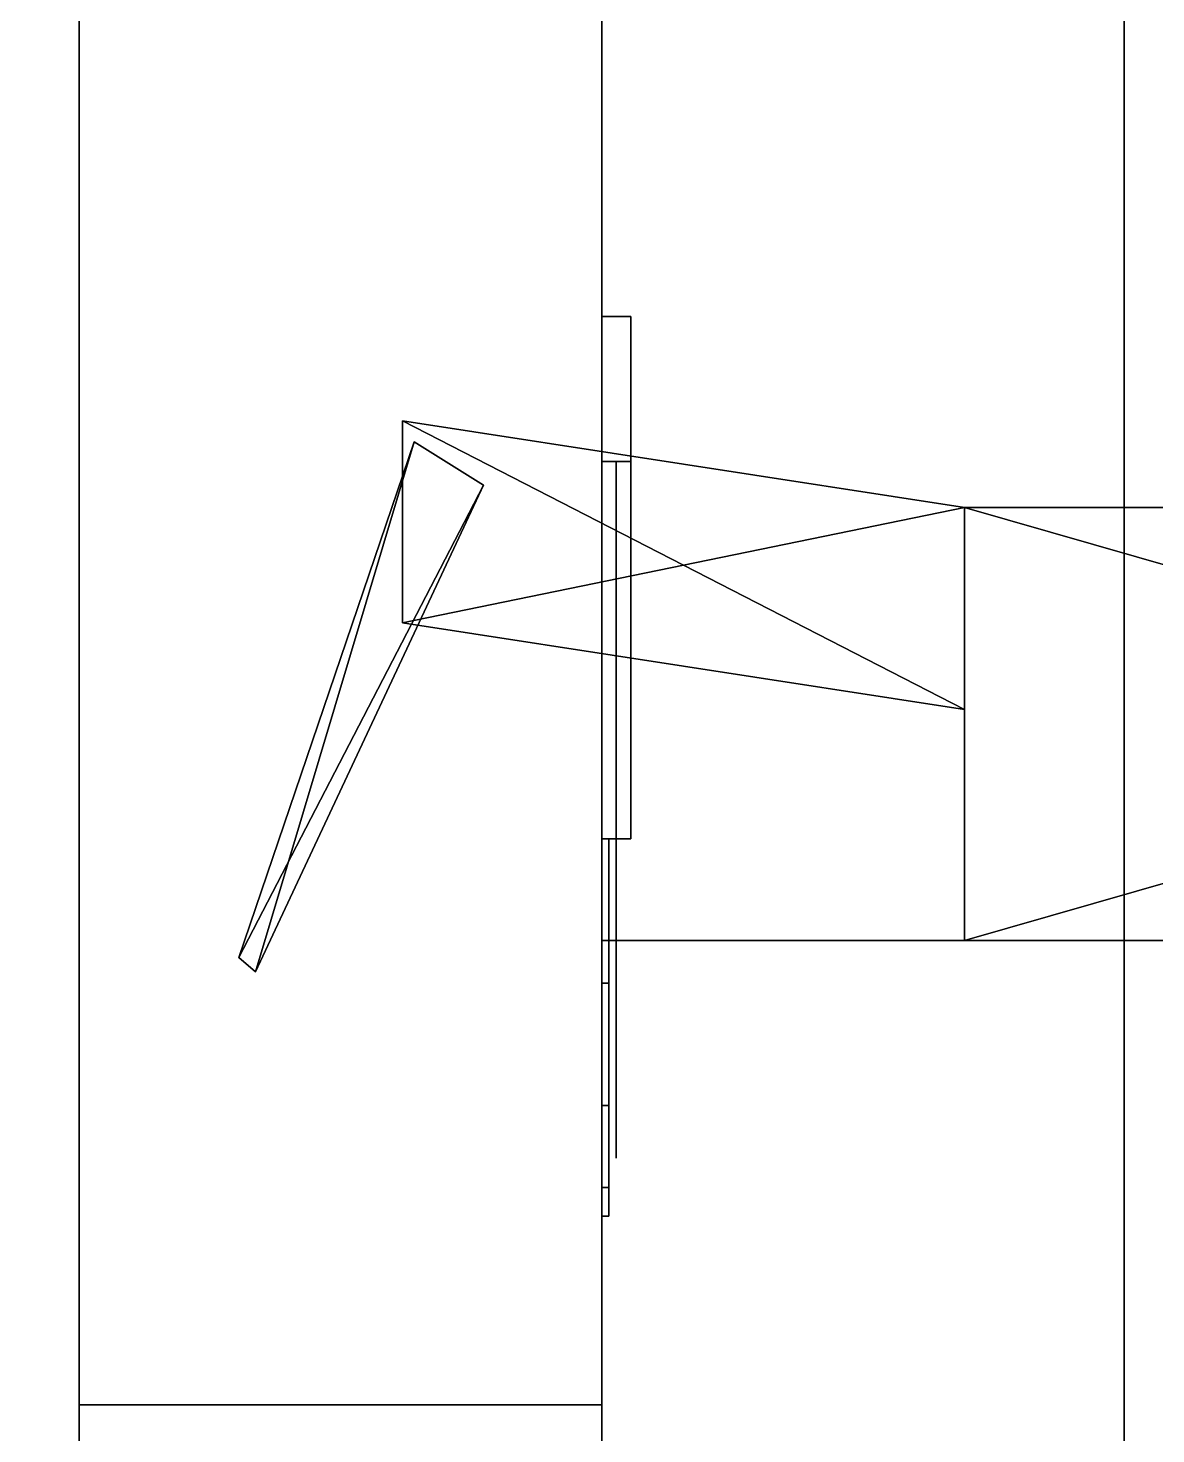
# Model space of a CAD drawing. Extents: x 0 to 5234, y -4951 to 0.
# Drawn here: x 4464.24 to 4503.09, y -4761.5 to -4713.06 of the extents above; entities that cross this region are included whole.
import ezdxf

# ---------------------------------------------------------------- set-up
doc = ezdxf.new("R2010")
doc.units = 0
for name, color, linetype in [('LAYER0', 7, 'CONTINUOUS'), ('LAYER114', 253, 'CONTINUOUS'), ('LAYER128', 7, 'CONTINUOUS'), ('LAYER132', 7, 'CONTINUOUS'), ('LAYER139', 7, 'CONTINUOUS'), ('LAYER150', 28, 'CONTINUOUS'), ('LAYER151', 253, 'CONTINUOUS'), ('LAYER152', 28, 'CONTINUOUS'), ('LAYER153', 253, 'CONTINUOUS'), ('LAYER154', 28, 'CONTINUOUS'), ('LAYER155', 253, 'CONTINUOUS'), ('LAYER156', 28, 'CONTINUOUS'), ('LAYER157', 253, 'CONTINUOUS'), ('LAYER158', 28, 'CONTINUOUS'), ('LAYER159', 253, 'CONTINUOUS'), ('LAYER160', 253, 'CONTINUOUS'), ('LAYER441', 253, 'CONTINUOUS')]:
    doc.layers.add(name, color=color, linetype=linetype)

msp = doc.modelspace()

# ---------------------------------------------------------------- linework, layer by layer
at = {"layer": 'LAYER0', "invisible_edges": 1}
for points in [[(5234, 0), (0, -4951), (0, 0), (5234, 0)], [(5234, -4951, 5), (0, 0, 5), (0, -4951, 5), (5234, -4951, 5)], [(0, 0, 5), (5234, -4951, 5), (5234, 0, 5), (0, 0, 5)], [(0, -4951), (5234, 0), (5234, -4951), (0, -4951)]]:
    msp.add_3dface(points, dxfattribs=at)
at = {"layer": 'LAYER114', "invisible_edges": 1}
for points in [[(4484, -4837.5, 2355), (4484, -3377.5, 2425), (4484, -3377.5, 2355), (4484, -4837.5, 2355)], [(4484, -3377.5, 2425), (4484, -4837.5, 2355), (4484, -4837.5, 2425), (4484, -3377.5, 2425)], [(4502, -4837.5, 2425), (4484, -3377.5, 2425), (4484, -4837.5, 2425), (4502, -4837.5, 2425)], [(4484, -3377.5, 2425), (4502, -4837.5, 2425), (4502, -3377.5, 2425), (4484, -3377.5, 2425)], [(4502, -3377.5, 2355), (4484, -4837.5, 2355), (4484, -3377.5, 2355), (4502, -3377.5, 2355)], [(4484, -4837.5, 2355), (4502, -3377.5, 2355), (4502, -4837.5, 2355), (4484, -4837.5, 2355)], [(4502, -4837.5, 2425), (4502, -3377.5, 2355), (4502, -3377.5, 2425), (4502, -4837.5, 2425)], [(4502, -3377.5, 2355), (4502, -4837.5, 2425), (4502, -4837.5, 2355), (4502, -3377.5, 2355)]]:
    msp.add_3dface(points, dxfattribs=at)
at = {"layer": 'LAYER128', "invisible_edges": 1}
for points in [[(5064, -4744.5, 5), (4484, -4744.5, 2355), (5064, -4744.5, 2355), (5064, -4744.5, 5)], [(4484, -4744.5, 2355), (5064, -4744.5, 5), (4484, -4744.5, 5), (4484, -4744.5, 2355)], [(5064, -4744.5, 5), (4484, -4762.5, 5), (4484, -4744.5, 5), (5064, -4744.5, 5)], [(4484, -4762.5, 5), (5064, -4744.5, 5), (5064, -4762.5, 5), (4484, -4762.5, 5)], [(4484, -4762.5, 5), (4484, -4744.5, 2355), (4484, -4744.5, 5), (4484, -4762.5, 5)], [(4484, -4744.5, 2355), (4484, -4762.5, 5), (4484, -4762.5, 2355), (4484, -4744.5, 2355)], [(5064, -4762.5, 2355), (4484, -4744.5, 2355), (4484, -4762.5, 2355), (5064, -4762.5, 2355)], [(4484, -4744.5, 2355), (5064, -4762.5, 2355), (5064, -4744.5, 2355), (4484, -4744.5, 2355)]]:
    msp.add_3dface(points, dxfattribs=at)
at = {"layer": 'LAYER132', "invisible_edges": 1}
for points in [[(5064, -4744.498, 85), (4484, -3845.168, 85), (5064, -3845.168, 85), (5064, -4744.498, 85)], [(4484, -3845.168, 85), (5064, -4744.498, 85), (4484, -4744.498, 85), (4484, -3845.168, 85)], [(4484, -4744.498, 103), (4484, -3845.168, 85), (4484, -4744.498, 85), (4484, -4744.498, 103)], [(4484, -3845.168, 85), (4484, -4744.498, 103), (4484, -3845.168, 103), (4484, -3845.168, 85)], [(4484, -4744.498, 103), (5064, -3845.168, 103), (4484, -3845.168, 103), (4484, -4744.498, 103)], [(5064, -3845.168, 103), (4484, -4744.498, 103), (5064, -4744.498, 103), (5064, -3845.168, 103)], [(5064, -4744.498, 85), (4484, -4744.498, 103), (4484, -4744.498, 85), (5064, -4744.498, 85)], [(4484, -4744.498, 103), (5064, -4744.498, 85), (5064, -4744.498, 103), (4484, -4744.498, 103)]]:
    msp.add_3dface(points, dxfattribs=at)
at = {"layer": 'LAYER139', "invisible_edges": 1}
for points in [[(5064, -3845.168, 2354), (4484, -4744.498, 2354), (5064, -4744.498, 2354), (5064, -3845.168, 2354)], [(4484, -4744.498, 2354), (5064, -3845.168, 2354), (4484, -3845.168, 2354), (4484, -4744.498, 2354)], [(4484, -3845.168, 2336), (4484, -4744.498, 2354), (4484, -3845.168, 2354), (4484, -3845.168, 2336)], [(4484, -4744.498, 2354), (4484, -3845.168, 2336), (4484, -4744.498, 2336), (4484, -4744.498, 2354)], [(4484, -3845.168, 2336), (5064, -4744.498, 2336), (4484, -4744.498, 2336), (4484, -3845.168, 2336)], [(5064, -4744.498, 2336), (4484, -3845.168, 2336), (5064, -3845.168, 2336), (5064, -4744.498, 2336)], [(5064, -4744.498, 2336), (4484, -4744.498, 2354), (4484, -4744.498, 2336), (5064, -4744.498, 2336)], [(4484, -4744.498, 2354), (5064, -4744.498, 2336), (5064, -4744.498, 2354), (4484, -4744.498, 2354)]]:
    msp.add_3dface(points, dxfattribs=at)
at = {"layer": 'LAYER150'}
for points in [[(4485, -4722.998, 209), (4484, -4722.998, 209), (4485, -4722.998, 209)], [(4485, -4740.998, 167), (4484, -4740.998, 167), (4484, -4722.998, 167), (4485, -4722.998, 167)], [(4484, -4722.998, 167), (4484, -4722.998, 209), (4485, -4722.998, 209), (4485, -4722.998, 167)], [(4485, -4740.998, 209), (4484, -4740.998, 209), (4484, -4722.998, 209), (4485, -4722.998, 209)], [(4484, -4722.998, 167), (4484, -4740.998, 167), (4484, -4740.998, 209), (4484, -4722.998, 209)], [(4485, -4722.998, 167), (4485, -4740.998, 167), (4485, -4740.998, 167), (4485, -4722.998, 167)], [(4485, -4722.998, 209), (4485, -4740.998, 209), (4485, -4740.998, 209), (4485, -4722.998, 209)], [(4484, -4727.998, 179), (4484, -4727.998, 197), (4484, -4727.998, 179)], [(4485, -4727.998, 179), (4484, -4727.998, 179), (4484, -4727.998, 197), (4485, -4727.998, 197)], [(4485, -4727.998, 179), (4484, -4727.998, 179), (4484, -4740.998, 179), (4485, -4740.998, 179)], [(4485, -4727.998, 197), (4484, -4727.998, 197), (4484, -4740.998, 197), (4485, -4740.998, 197)], [(4484, -4740.998, 179), (4484, -4740.998, 167), (4484, -4740.998, 179)], [(4484, -4740.998, 197), (4484, -4740.998, 209), (4484, -4740.998, 197)], [(4485, -4740.998, 179), (4484, -4740.998, 179), (4484, -4740.998, 167), (4485, -4740.998, 167)], [(4485, -4740.998, 197), (4484, -4740.998, 197), (4484, -4740.998, 209), (4485, -4740.998, 209)]]:
    msp.add_3dface(points, dxfattribs=at)
for points, invisible_edges in [([(4485, -4722.998, 209), (4485, -4722.998, 167), (4485, -4727.998, 179), (4485, -4727.998, 197)], 10), ([(4485, -4722.998, 167), (4485, -4727.998, 179), (4485, -4740.998, 179), (4485, -4740.998, 167)], 1), ([(4485, -4722.998, 209), (4485, -4727.998, 197), (4485, -4740.998, 197), (4485, -4740.998, 209)], 1), ([(4484.5, -4740.998, 197), (4484.5, -4740.998, 179), (4484.5, -4727.998, 179), (4484.5, -4727.998, 197)], 1), ([(4484.25, -4740.998, 175), (4484.25, -4745.973, 175.9896), (4484.25, -4744.998, 182.5), (4484.25, -4740.998, 179)], 2), ([(4484.25, -4745.973, 200.0104), (4484.25, -4740.998, 201), (4484.25, -4740.998, 197), (4484.25, -4744.998, 193.5)], 8), ([(4484.5, -4745.208, 193.3167), (4484.5, -4744.998, 182.5), (4484.5, -4740.998, 179), (4484.5, -4740.998, 197)], 5), ([(4484.25, -4745.973, 175.9896), (4484.25, -4750.19, 178.8076), (4484.25, -4748.498, 182.5), (4484.25, -4744.998, 182.5)], 10), ([(4484.25, -4750.19, 197.1924), (4484.25, -4745.973, 200.0104), (4484.25, -4744.998, 193.5), (4484.25, -4748.498, 193.5)], 10), ([(4484.5, -4751.998, 193.5), (4484.5, -4751.998, 182.5), (4484.5, -4744.998, 182.5), (4484.5, -4745.208, 193.3167)], 4), ([(4484.25, -4750.19, 178.8076), (4484.25, -4753.008, 183.0251), (4484.25, -4751.998, 182.5), (4484.25, -4748.498, 182.5)], 10), ([(4484.25, -4753.008, 192.9749), (4484.25, -4750.19, 197.1924), (4484.25, -4748.498, 193.5), (4484.25, -4751.998, 193.5)], 10), ([(4484.25, -4753.008, 183.0251), (4484.25, -4753.998, 188), (4484.25, -4751.998, 188), (4484.25, -4751.998, 182.5)], 10), ([(4484.25, -4753.998, 188), (4484.25, -4753.008, 192.9749), (4484.25, -4751.998, 193.5), (4484.25, -4751.998, 188)], 10)]:
    msp.add_3dface(points, dxfattribs=dict(at, invisible_edges=invisible_edges))
at = {"layer": 'LAYER151'}
for points in [[(4477.135, -4733.556, 181.2174), (4477.135, -4726.592, 181.2174), (4496.5, -4736.54, 181.2174), (4477.135, -4733.556, 181.2174)], [(4496.5, -4736.54, 181.2174), (4477.135, -4726.592, 181.2174), (4496.5, -4729.577, 181.2174), (4496.5, -4736.54, 181.2174)], [(4477.135, -4733.556, 194.7826), (4496.5, -4729.577, 194.7826), (4477.135, -4726.592, 194.7826), (4477.135, -4733.556, 194.7826)], [(4477.135, -4726.592, 181.2174), (4477.135, -4726.592, 194.7826), (4496.5, -4729.577, 181.2174), (4477.135, -4726.592, 181.2174)], [(4496.5, -4729.577, 181.2174), (4477.135, -4726.592, 194.7826), (4496.5, -4729.577, 194.7826), (4496.5, -4729.577, 181.2174)], [(4479.925, -4728.806, 182.3477), (4471.5, -4745.089, 182.3477), (4477.544, -4727.316, 182.3477), (4479.925, -4728.806, 182.3477)], [(4472.077, -4745.58, 193.652), (4477.544, -4727.316, 193.652), (4471.5, -4745.089, 193.652), (4472.077, -4745.58, 193.652)], [(4471.5, -4745.089, 182.3477), (4471.5, -4745.089, 193.652), (4477.544, -4727.316, 182.3477), (4471.5, -4745.089, 182.3477)], [(4477.544, -4727.316, 182.3477), (4471.5, -4745.089, 193.652), (4477.544, -4727.316, 193.652), (4477.544, -4727.316, 182.3477)], [(4479.925, -4728.806, 193.652), (4477.544, -4727.316, 193.652), (4472.077, -4745.58, 193.652), (4479.925, -4728.806, 193.652)], [(4472.077, -4745.58, 182.3477), (4471.5, -4745.089, 182.3477), (4479.925, -4728.806, 182.3477), (4472.077, -4745.58, 182.3477)], [(4496.5, -4736.54, 194.7826), (4496.5, -4729.577, 194.7826), (4477.135, -4733.556, 194.7826), (4496.5, -4736.54, 194.7826)], [(4496.5, -4744.498, 181.2174), (4496.5, -4729.577, 181.2174), (4548.5, -4744.498, 181.2174), (4496.5, -4744.498, 181.2174)], [(4548.5, -4744.498, 181.2174), (4496.5, -4729.577, 181.2174), (4548.5, -4729.577, 181.2174), (4548.5, -4744.498, 181.2174)], [(4548.5, -4744.498, 194.7826), (4548.5, -4729.577, 194.7826), (4496.5, -4744.498, 194.7826), (4548.5, -4744.498, 194.7826)], [(4496.5, -4744.498, 194.7826), (4548.5, -4729.577, 194.7826), (4496.5, -4729.577, 194.7826), (4496.5, -4744.498, 194.7826)], [(4496.5, -4729.577, 181.2174), (4496.5, -4729.577, 194.7826), (4548.5, -4729.577, 181.2174), (4496.5, -4729.577, 181.2174)], [(4548.5, -4729.577, 181.2174), (4496.5, -4729.577, 194.7826), (4548.5, -4729.577, 194.7826), (4548.5, -4729.577, 181.2174)]]:
    msp.add_3dface(points, dxfattribs=at)
at = {"layer": 'LAYER152'}
for points in [[(4485, -4722.998, 725), (4484, -4722.998, 725), (4485, -4722.998, 725)], [(4485, -4740.998, 683), (4484, -4740.998, 683), (4484, -4722.998, 683), (4485, -4722.998, 683)], [(4484, -4722.998, 683), (4484, -4722.998, 725), (4485, -4722.998, 725), (4485, -4722.998, 683)], [(4485, -4740.998, 725), (4484, -4740.998, 725), (4484, -4722.998, 725), (4485, -4722.998, 725)], [(4484, -4722.998, 683), (4484, -4740.998, 683), (4484, -4740.998, 725), (4484, -4722.998, 725)], [(4485, -4722.998, 683), (4485, -4740.998, 683), (4485, -4740.998, 683), (4485, -4722.998, 683)], [(4485, -4722.998, 725), (4485, -4740.998, 725), (4485, -4740.998, 725), (4485, -4722.998, 725)], [(4484, -4727.998, 695), (4484, -4727.998, 713), (4484, -4727.998, 695)], [(4485, -4727.998, 695), (4484, -4727.998, 695), (4484, -4727.998, 713), (4485, -4727.998, 713)], [(4485, -4727.998, 695), (4484, -4727.998, 695), (4484, -4740.998, 695), (4485, -4740.998, 695)], [(4485, -4727.998, 713), (4484, -4727.998, 713), (4484, -4740.998, 713), (4485, -4740.998, 713)], [(4484, -4740.998, 695), (4484, -4740.998, 683), (4484, -4740.998, 695)], [(4484, -4740.998, 713), (4484, -4740.998, 725), (4484, -4740.998, 713)], [(4485, -4740.998, 695), (4484, -4740.998, 695), (4484, -4740.998, 683), (4485, -4740.998, 683)], [(4485, -4740.998, 713), (4484, -4740.998, 713), (4484, -4740.998, 725), (4485, -4740.998, 725)]]:
    msp.add_3dface(points, dxfattribs=at)
for points, invisible_edges in [([(4485, -4722.998, 725), (4485, -4722.998, 683), (4485, -4727.998, 695), (4485, -4727.998, 713)], 10), ([(4485, -4722.998, 683), (4485, -4727.998, 695), (4485, -4740.998, 695), (4485, -4740.998, 683)], 1), ([(4485, -4722.998, 725), (4485, -4727.998, 713), (4485, -4740.998, 713), (4485, -4740.998, 725)], 1), ([(4484.5, -4740.998, 713), (4484.5, -4740.998, 695), (4484.5, -4727.998, 695), (4484.5, -4727.998, 713)], 1), ([(4484.25, -4740.998, 691), (4484.25, -4745.973, 691.9896), (4484.25, -4744.998, 698.5), (4484.25, -4740.998, 695)], 2), ([(4484.25, -4745.973, 716.0104), (4484.25, -4740.998, 717), (4484.25, -4740.998, 713), (4484.25, -4744.998, 709.5)], 8), ([(4484.5, -4745.208, 709.3167), (4484.5, -4744.998, 698.5), (4484.5, -4740.998, 695), (4484.5, -4740.998, 713)], 5), ([(4484.25, -4745.973, 691.9896), (4484.25, -4750.19, 694.8076), (4484.25, -4748.498, 698.5), (4484.25, -4744.998, 698.5)], 10), ([(4484.25, -4750.19, 713.1924), (4484.25, -4745.973, 716.0104), (4484.25, -4744.998, 709.5), (4484.25, -4748.498, 709.5)], 10), ([(4484.5, -4751.998, 709.5), (4484.5, -4751.998, 698.5), (4484.5, -4744.998, 698.5), (4484.5, -4745.208, 709.3167)], 4), ([(4484.25, -4750.19, 694.8076), (4484.25, -4753.008, 699.0251), (4484.25, -4751.998, 698.5), (4484.25, -4748.498, 698.5)], 10), ([(4484.25, -4753.008, 708.9749), (4484.25, -4750.19, 713.1924), (4484.25, -4748.498, 709.5), (4484.25, -4751.998, 709.5)], 10), ([(4484.25, -4753.008, 699.0251), (4484.25, -4753.998, 704), (4484.25, -4751.998, 704), (4484.25, -4751.998, 698.5)], 10), ([(4484.25, -4753.998, 704), (4484.25, -4753.008, 708.9749), (4484.25, -4751.998, 709.5), (4484.25, -4751.998, 704)], 10)]:
    msp.add_3dface(points, dxfattribs=dict(at, invisible_edges=invisible_edges))
at = {"layer": 'LAYER153'}
for points in [[(4477.135, -4733.556, 697.2174), (4477.135, -4726.592, 697.2174), (4496.5, -4736.54, 697.2174), (4477.135, -4733.556, 697.2174)], [(4496.5, -4736.54, 697.2174), (4477.135, -4726.592, 697.2174), (4496.5, -4729.577, 697.2174), (4496.5, -4736.54, 697.2174)], [(4477.135, -4733.556, 710.7826), (4496.5, -4729.577, 710.7826), (4477.135, -4726.592, 710.7826), (4477.135, -4733.556, 710.7826)], [(4477.135, -4726.592, 697.2174), (4477.135, -4726.592, 710.7826), (4496.5, -4729.577, 697.2174), (4477.135, -4726.592, 697.2174)], [(4496.5, -4729.577, 697.2174), (4477.135, -4726.592, 710.7826), (4496.5, -4729.577, 710.7826), (4496.5, -4729.577, 697.2174)], [(4479.925, -4728.806, 698.3477), (4471.5, -4745.089, 698.3477), (4477.544, -4727.316, 698.3477), (4479.925, -4728.806, 698.3477)], [(4472.077, -4745.58, 709.652), (4477.544, -4727.316, 709.652), (4471.5, -4745.089, 709.652), (4472.077, -4745.58, 709.652)], [(4471.5, -4745.089, 698.3477), (4471.5, -4745.089, 709.652), (4477.544, -4727.316, 698.3477), (4471.5, -4745.089, 698.3477)], [(4477.544, -4727.316, 698.3477), (4471.5, -4745.089, 709.652), (4477.544, -4727.316, 709.652), (4477.544, -4727.316, 698.3477)], [(4479.925, -4728.806, 709.652), (4477.544, -4727.316, 709.652), (4472.077, -4745.58, 709.652), (4479.925, -4728.806, 709.652)], [(4472.077, -4745.58, 698.3477), (4471.5, -4745.089, 698.3477), (4479.925, -4728.806, 698.3477), (4472.077, -4745.58, 698.3477)], [(4496.5, -4736.54, 710.7826), (4496.5, -4729.577, 710.7826), (4477.135, -4733.556, 710.7826), (4496.5, -4736.54, 710.7826)], [(4496.5, -4744.498, 697.2174), (4496.5, -4729.577, 697.2174), (4548.5, -4744.498, 697.2174), (4496.5, -4744.498, 697.2174)], [(4548.5, -4744.498, 697.2174), (4496.5, -4729.577, 697.2174), (4548.5, -4729.577, 697.2174), (4548.5, -4744.498, 697.2174)], [(4548.5, -4744.498, 710.7826), (4548.5, -4729.577, 710.7826), (4496.5, -4744.498, 710.7826), (4548.5, -4744.498, 710.7826)], [(4496.5, -4744.498, 710.7826), (4548.5, -4729.577, 710.7826), (4496.5, -4729.577, 710.7826), (4496.5, -4744.498, 710.7826)], [(4496.5, -4729.577, 697.2174), (4496.5, -4729.577, 710.7826), (4548.5, -4729.577, 697.2174), (4496.5, -4729.577, 697.2174)], [(4548.5, -4729.577, 697.2174), (4496.5, -4729.577, 710.7826), (4548.5, -4729.577, 710.7826), (4548.5, -4729.577, 697.2174)]]:
    msp.add_3dface(points, dxfattribs=at)
at = {"layer": 'LAYER154'}
for points in [[(4485, -4722.998, 1241), (4484, -4722.998, 1241), (4485, -4722.998, 1241)], [(4485, -4740.998, 1199), (4484, -4740.998, 1199), (4484, -4722.998, 1199), (4485, -4722.998, 1199)], [(4484, -4722.998, 1199), (4484, -4722.998, 1241), (4485, -4722.998, 1241), (4485, -4722.998, 1199)], [(4485, -4740.998, 1241), (4484, -4740.998, 1241), (4484, -4722.998, 1241), (4485, -4722.998, 1241)], [(4484, -4722.998, 1199), (4484, -4740.998, 1199), (4484, -4740.998, 1241), (4484, -4722.998, 1241)], [(4485, -4722.998, 1199), (4485, -4740.998, 1199), (4485, -4740.998, 1199), (4485, -4722.998, 1199)], [(4485, -4722.998, 1241), (4485, -4740.998, 1241), (4485, -4740.998, 1241), (4485, -4722.998, 1241)], [(4484, -4727.998, 1211), (4484, -4727.998, 1229), (4484, -4727.998, 1211)], [(4485, -4727.998, 1211), (4484, -4727.998, 1211), (4484, -4727.998, 1229), (4485, -4727.998, 1229)], [(4485, -4727.998, 1211), (4484, -4727.998, 1211), (4484, -4740.998, 1211), (4485, -4740.998, 1211)], [(4485, -4727.998, 1229), (4484, -4727.998, 1229), (4484, -4740.998, 1229), (4485, -4740.998, 1229)], [(4484, -4740.998, 1211), (4484, -4740.998, 1199), (4484, -4740.998, 1211)], [(4484, -4740.998, 1229), (4484, -4740.998, 1241), (4484, -4740.998, 1229)], [(4485, -4740.998, 1211), (4484, -4740.998, 1211), (4484, -4740.998, 1199), (4485, -4740.998, 1199)], [(4485, -4740.998, 1229), (4484, -4740.998, 1229), (4484, -4740.998, 1241), (4485, -4740.998, 1241)]]:
    msp.add_3dface(points, dxfattribs=at)
for points, invisible_edges in [([(4485, -4722.998, 1241), (4485, -4722.998, 1199), (4485, -4727.998, 1211), (4485, -4727.998, 1229)], 10), ([(4485, -4722.998, 1199), (4485, -4727.998, 1211), (4485, -4740.998, 1211), (4485, -4740.998, 1199)], 1), ([(4485, -4722.998, 1241), (4485, -4727.998, 1229), (4485, -4740.998, 1229), (4485, -4740.998, 1241)], 1), ([(4484.5, -4740.998, 1229), (4484.5, -4740.998, 1211), (4484.5, -4727.998, 1211), (4484.5, -4727.998, 1229)], 1), ([(4484.25, -4740.998, 1207), (4484.25, -4745.973, 1207.99), (4484.25, -4744.998, 1214.5), (4484.25, -4740.998, 1211)], 2), ([(4484.25, -4745.973, 1232.01), (4484.25, -4740.998, 1233), (4484.25, -4740.998, 1229), (4484.25, -4744.998, 1225.5)], 8), ([(4484.5, -4745.208, 1225.317), (4484.5, -4744.998, 1214.5), (4484.5, -4740.998, 1211), (4484.5, -4740.998, 1229)], 5), ([(4484.25, -4745.973, 1207.99), (4484.25, -4750.19, 1210.808), (4484.25, -4748.498, 1214.5), (4484.25, -4744.998, 1214.5)], 10), ([(4484.25, -4750.19, 1229.192), (4484.25, -4745.973, 1232.01), (4484.25, -4744.998, 1225.5), (4484.25, -4748.498, 1225.5)], 10), ([(4484.5, -4751.998, 1225.5), (4484.5, -4751.998, 1214.5), (4484.5, -4744.998, 1214.5), (4484.5, -4745.208, 1225.317)], 4), ([(4484.25, -4750.19, 1210.808), (4484.25, -4753.008, 1215.025), (4484.25, -4751.998, 1214.5), (4484.25, -4748.498, 1214.5)], 10), ([(4484.25, -4753.008, 1224.975), (4484.25, -4750.19, 1229.192), (4484.25, -4748.498, 1225.5), (4484.25, -4751.998, 1225.5)], 10), ([(4484.25, -4753.008, 1215.025), (4484.25, -4753.998, 1220), (4484.25, -4751.998, 1220), (4484.25, -4751.998, 1214.5)], 10), ([(4484.25, -4753.998, 1220), (4484.25, -4753.008, 1224.975), (4484.25, -4751.998, 1225.5), (4484.25, -4751.998, 1220)], 10)]:
    msp.add_3dface(points, dxfattribs=dict(at, invisible_edges=invisible_edges))
at = {"layer": 'LAYER155'}
for points in [[(4477.135, -4733.556, 1213.217), (4477.135, -4726.592, 1213.217), (4496.5, -4736.54, 1213.217), (4477.135, -4733.556, 1213.217)], [(4496.5, -4736.54, 1213.217), (4477.135, -4726.592, 1213.217), (4496.5, -4729.577, 1213.217), (4496.5, -4736.54, 1213.217)], [(4477.135, -4733.556, 1226.783), (4496.5, -4729.577, 1226.783), (4477.135, -4726.592, 1226.783), (4477.135, -4733.556, 1226.783)], [(4477.135, -4726.592, 1213.217), (4477.135, -4726.592, 1226.783), (4496.5, -4729.577, 1213.217), (4477.135, -4726.592, 1213.217)], [(4496.5, -4729.577, 1213.217), (4477.135, -4726.592, 1226.783), (4496.5, -4729.577, 1226.783), (4496.5, -4729.577, 1213.217)], [(4479.925, -4728.806, 1214.348), (4471.5, -4745.089, 1214.348), (4477.544, -4727.316, 1214.348), (4479.925, -4728.806, 1214.348)], [(4472.077, -4745.58, 1225.652), (4477.544, -4727.316, 1225.652), (4471.5, -4745.089, 1225.652), (4472.077, -4745.58, 1225.652)], [(4471.5, -4745.089, 1214.348), (4471.5, -4745.089, 1225.652), (4477.544, -4727.316, 1214.348), (4471.5, -4745.089, 1214.348)], [(4477.544, -4727.316, 1214.348), (4471.5, -4745.089, 1225.652), (4477.544, -4727.316, 1225.652), (4477.544, -4727.316, 1214.348)], [(4479.925, -4728.806, 1225.652), (4477.544, -4727.316, 1225.652), (4472.077, -4745.58, 1225.652), (4479.925, -4728.806, 1225.652)], [(4472.077, -4745.58, 1214.348), (4471.5, -4745.089, 1214.348), (4479.925, -4728.806, 1214.348), (4472.077, -4745.58, 1214.348)], [(4496.5, -4736.54, 1226.783), (4496.5, -4729.577, 1226.783), (4477.135, -4733.556, 1226.783), (4496.5, -4736.54, 1226.783)], [(4496.5, -4744.498, 1213.217), (4496.5, -4729.577, 1213.217), (4548.5, -4744.498, 1213.217), (4496.5, -4744.498, 1213.217)], [(4548.5, -4744.498, 1213.217), (4496.5, -4729.577, 1213.217), (4548.5, -4729.577, 1213.217), (4548.5, -4744.498, 1213.217)], [(4548.5, -4744.498, 1226.783), (4548.5, -4729.577, 1226.783), (4496.5, -4744.498, 1226.783), (4548.5, -4744.498, 1226.783)], [(4496.5, -4744.498, 1226.783), (4548.5, -4729.577, 1226.783), (4496.5, -4729.577, 1226.783), (4496.5, -4744.498, 1226.783)], [(4496.5, -4729.577, 1213.217), (4496.5, -4729.577, 1226.783), (4548.5, -4729.577, 1213.217), (4496.5, -4729.577, 1213.217)], [(4548.5, -4729.577, 1213.217), (4496.5, -4729.577, 1226.783), (4548.5, -4729.577, 1226.783), (4548.5, -4729.577, 1213.217)]]:
    msp.add_3dface(points, dxfattribs=at)
at = {"layer": 'LAYER156'}
for points in [[(4485, -4722.998, 1757), (4484, -4722.998, 1757), (4485, -4722.998, 1757)], [(4485, -4740.998, 1715), (4484, -4740.998, 1715), (4484, -4722.998, 1715), (4485, -4722.998, 1715)], [(4484, -4722.998, 1715), (4484, -4722.998, 1757), (4485, -4722.998, 1757), (4485, -4722.998, 1715)], [(4485, -4740.998, 1757), (4484, -4740.998, 1757), (4484, -4722.998, 1757), (4485, -4722.998, 1757)], [(4484, -4722.998, 1715), (4484, -4740.998, 1715), (4484, -4740.998, 1757), (4484, -4722.998, 1757)], [(4485, -4722.998, 1715), (4485, -4740.998, 1715), (4485, -4740.998, 1715), (4485, -4722.998, 1715)], [(4485, -4722.998, 1757), (4485, -4740.998, 1757), (4485, -4740.998, 1757), (4485, -4722.998, 1757)], [(4484, -4727.998, 1727), (4484, -4727.998, 1745), (4484, -4727.998, 1727)], [(4485, -4727.998, 1727), (4484, -4727.998, 1727), (4484, -4727.998, 1745), (4485, -4727.998, 1745)], [(4485, -4727.998, 1727), (4484, -4727.998, 1727), (4484, -4740.998, 1727), (4485, -4740.998, 1727)], [(4485, -4727.998, 1745), (4484, -4727.998, 1745), (4484, -4740.998, 1745), (4485, -4740.998, 1745)], [(4484, -4740.998, 1727), (4484, -4740.998, 1715), (4484, -4740.998, 1727)], [(4484, -4740.998, 1745), (4484, -4740.998, 1757), (4484, -4740.998, 1745)], [(4485, -4740.998, 1727), (4484, -4740.998, 1727), (4484, -4740.998, 1715), (4485, -4740.998, 1715)], [(4485, -4740.998, 1745), (4484, -4740.998, 1745), (4484, -4740.998, 1757), (4485, -4740.998, 1757)]]:
    msp.add_3dface(points, dxfattribs=at)
for points, invisible_edges in [([(4485, -4722.998, 1757), (4485, -4722.998, 1715), (4485, -4727.998, 1727), (4485, -4727.998, 1745)], 10), ([(4485, -4722.998, 1715), (4485, -4727.998, 1727), (4485, -4740.998, 1727), (4485, -4740.998, 1715)], 1), ([(4485, -4722.998, 1757), (4485, -4727.998, 1745), (4485, -4740.998, 1745), (4485, -4740.998, 1757)], 1), ([(4484.5, -4740.998, 1745), (4484.5, -4740.998, 1727), (4484.5, -4727.998, 1727), (4484.5, -4727.998, 1745)], 1), ([(4484.25, -4740.998, 1723), (4484.25, -4745.973, 1723.99), (4484.25, -4744.998, 1730.5), (4484.25, -4740.998, 1727)], 2), ([(4484.25, -4745.973, 1748.01), (4484.25, -4740.998, 1749), (4484.25, -4740.998, 1745), (4484.25, -4744.998, 1741.5)], 8), ([(4484.5, -4745.208, 1741.317), (4484.5, -4744.998, 1730.5), (4484.5, -4740.998, 1727), (4484.5, -4740.998, 1745)], 5), ([(4484.25, -4745.973, 1723.99), (4484.25, -4750.19, 1726.808), (4484.25, -4748.498, 1730.5), (4484.25, -4744.998, 1730.5)], 10), ([(4484.25, -4750.19, 1745.192), (4484.25, -4745.973, 1748.01), (4484.25, -4744.998, 1741.5), (4484.25, -4748.498, 1741.5)], 10), ([(4484.5, -4751.998, 1741.5), (4484.5, -4751.998, 1730.5), (4484.5, -4744.998, 1730.5), (4484.5, -4745.208, 1741.317)], 4), ([(4484.25, -4750.19, 1726.808), (4484.25, -4753.008, 1731.025), (4484.25, -4751.998, 1730.5), (4484.25, -4748.498, 1730.5)], 10), ([(4484.25, -4753.008, 1740.975), (4484.25, -4750.19, 1745.192), (4484.25, -4748.498, 1741.5), (4484.25, -4751.998, 1741.5)], 10), ([(4484.25, -4753.008, 1731.025), (4484.25, -4753.998, 1736), (4484.25, -4751.998, 1736), (4484.25, -4751.998, 1730.5)], 10), ([(4484.25, -4753.998, 1736), (4484.25, -4753.008, 1740.975), (4484.25, -4751.998, 1741.5), (4484.25, -4751.998, 1736)], 10)]:
    msp.add_3dface(points, dxfattribs=dict(at, invisible_edges=invisible_edges))
at = {"layer": 'LAYER157'}
for points in [[(4477.135, -4733.556, 1729.217), (4477.135, -4726.592, 1729.217), (4496.5, -4736.54, 1729.217), (4477.135, -4733.556, 1729.217)], [(4496.5, -4736.54, 1729.217), (4477.135, -4726.592, 1729.217), (4496.5, -4729.577, 1729.217), (4496.5, -4736.54, 1729.217)], [(4477.135, -4733.556, 1742.783), (4496.5, -4729.577, 1742.783), (4477.135, -4726.592, 1742.783), (4477.135, -4733.556, 1742.783)], [(4477.135, -4726.592, 1729.217), (4477.135, -4726.592, 1742.783), (4496.5, -4729.577, 1729.217), (4477.135, -4726.592, 1729.217)], [(4496.5, -4729.577, 1729.217), (4477.135, -4726.592, 1742.783), (4496.5, -4729.577, 1742.783), (4496.5, -4729.577, 1729.217)], [(4479.925, -4728.806, 1730.348), (4471.5, -4745.089, 1730.348), (4477.544, -4727.316, 1730.348), (4479.925, -4728.806, 1730.348)], [(4472.077, -4745.58, 1741.652), (4477.544, -4727.316, 1741.652), (4471.5, -4745.089, 1741.652), (4472.077, -4745.58, 1741.652)], [(4471.5, -4745.089, 1730.348), (4471.5, -4745.089, 1741.652), (4477.544, -4727.316, 1730.348), (4471.5, -4745.089, 1730.348)], [(4477.544, -4727.316, 1730.348), (4471.5, -4745.089, 1741.652), (4477.544, -4727.316, 1741.652), (4477.544, -4727.316, 1730.348)], [(4479.925, -4728.806, 1741.652), (4477.544, -4727.316, 1741.652), (4472.077, -4745.58, 1741.652), (4479.925, -4728.806, 1741.652)], [(4472.077, -4745.58, 1730.348), (4471.5, -4745.089, 1730.348), (4479.925, -4728.806, 1730.348), (4472.077, -4745.58, 1730.348)], [(4496.5, -4736.54, 1742.783), (4496.5, -4729.577, 1742.783), (4477.135, -4733.556, 1742.783), (4496.5, -4736.54, 1742.783)], [(4496.5, -4744.498, 1729.217), (4496.5, -4729.577, 1729.217), (4548.5, -4744.498, 1729.217), (4496.5, -4744.498, 1729.217)], [(4548.5, -4744.498, 1729.217), (4496.5, -4729.577, 1729.217), (4548.5, -4729.577, 1729.217), (4548.5, -4744.498, 1729.217)], [(4548.5, -4744.498, 1742.783), (4548.5, -4729.577, 1742.783), (4496.5, -4744.498, 1742.783), (4548.5, -4744.498, 1742.783)], [(4496.5, -4744.498, 1742.783), (4548.5, -4729.577, 1742.783), (4496.5, -4729.577, 1742.783), (4496.5, -4744.498, 1742.783)], [(4496.5, -4729.577, 1729.217), (4496.5, -4729.577, 1742.783), (4548.5, -4729.577, 1729.217), (4496.5, -4729.577, 1729.217)], [(4548.5, -4729.577, 1729.217), (4496.5, -4729.577, 1742.783), (4548.5, -4729.577, 1742.783), (4548.5, -4729.577, 1729.217)]]:
    msp.add_3dface(points, dxfattribs=at)
at = {"layer": 'LAYER158'}
for points in [[(4485, -4722.998, 2273), (4484, -4722.998, 2273), (4485, -4722.998, 2273)], [(4485, -4740.998, 2231), (4484, -4740.998, 2231), (4484, -4722.998, 2231), (4485, -4722.998, 2231)], [(4484, -4722.998, 2231), (4484, -4722.998, 2273), (4485, -4722.998, 2273), (4485, -4722.998, 2231)], [(4485, -4740.998, 2273), (4484, -4740.998, 2273), (4484, -4722.998, 2273), (4485, -4722.998, 2273)], [(4484, -4722.998, 2231), (4484, -4740.998, 2231), (4484, -4740.998, 2273), (4484, -4722.998, 2273)], [(4485, -4722.998, 2231), (4485, -4740.998, 2231), (4485, -4740.998, 2231), (4485, -4722.998, 2231)], [(4485, -4722.998, 2273), (4485, -4740.998, 2273), (4485, -4740.998, 2273), (4485, -4722.998, 2273)], [(4484, -4727.998, 2243), (4484, -4727.998, 2261), (4484, -4727.998, 2243)], [(4485, -4727.998, 2243), (4484, -4727.998, 2243), (4484, -4727.998, 2261), (4485, -4727.998, 2261)], [(4485, -4727.998, 2243), (4484, -4727.998, 2243), (4484, -4740.998, 2243), (4485, -4740.998, 2243)], [(4485, -4727.998, 2261), (4484, -4727.998, 2261), (4484, -4740.998, 2261), (4485, -4740.998, 2261)], [(4484, -4740.998, 2243), (4484, -4740.998, 2231), (4484, -4740.998, 2243)], [(4484, -4740.998, 2261), (4484, -4740.998, 2273), (4484, -4740.998, 2261)], [(4485, -4740.998, 2243), (4484, -4740.998, 2243), (4484, -4740.998, 2231), (4485, -4740.998, 2231)], [(4485, -4740.998, 2261), (4484, -4740.998, 2261), (4484, -4740.998, 2273), (4485, -4740.998, 2273)]]:
    msp.add_3dface(points, dxfattribs=at)
for points, invisible_edges in [([(4485, -4722.998, 2273), (4485, -4722.998, 2231), (4485, -4727.998, 2243), (4485, -4727.998, 2261)], 10), ([(4485, -4722.998, 2231), (4485, -4727.998, 2243), (4485, -4740.998, 2243), (4485, -4740.998, 2231)], 1), ([(4485, -4722.998, 2273), (4485, -4727.998, 2261), (4485, -4740.998, 2261), (4485, -4740.998, 2273)], 1), ([(4484.5, -4740.998, 2261), (4484.5, -4740.998, 2243), (4484.5, -4727.998, 2243), (4484.5, -4727.998, 2261)], 1), ([(4484.25, -4740.998, 2239), (4484.25, -4745.973, 2239.99), (4484.25, -4744.998, 2246.5), (4484.25, -4740.998, 2243)], 2), ([(4484.25, -4745.973, 2264.01), (4484.25, -4740.998, 2265), (4484.25, -4740.998, 2261), (4484.25, -4744.998, 2257.5)], 8), ([(4484.5, -4745.208, 2257.317), (4484.5, -4744.998, 2246.5), (4484.5, -4740.998, 2243), (4484.5, -4740.998, 2261)], 5), ([(4484.25, -4745.973, 2239.99), (4484.25, -4750.19, 2242.808), (4484.25, -4748.498, 2246.5), (4484.25, -4744.998, 2246.5)], 10), ([(4484.25, -4750.19, 2261.192), (4484.25, -4745.973, 2264.01), (4484.25, -4744.998, 2257.5), (4484.25, -4748.498, 2257.5)], 10), ([(4484.5, -4751.998, 2257.5), (4484.5, -4751.998, 2246.5), (4484.5, -4744.998, 2246.5), (4484.5, -4745.208, 2257.317)], 4), ([(4484.25, -4750.19, 2242.808), (4484.25, -4753.008, 2247.025), (4484.25, -4751.998, 2246.5), (4484.25, -4748.498, 2246.5)], 10), ([(4484.25, -4753.008, 2256.975), (4484.25, -4750.19, 2261.192), (4484.25, -4748.498, 2257.5), (4484.25, -4751.998, 2257.5)], 10), ([(4484.25, -4753.008, 2247.025), (4484.25, -4753.998, 2252), (4484.25, -4751.998, 2252), (4484.25, -4751.998, 2246.5)], 10), ([(4484.25, -4753.998, 2252), (4484.25, -4753.008, 2256.975), (4484.25, -4751.998, 2257.5), (4484.25, -4751.998, 2252)], 10)]:
    msp.add_3dface(points, dxfattribs=dict(at, invisible_edges=invisible_edges))
at = {"layer": 'LAYER159'}
for points in [[(4477.135, -4733.556, 2245.217), (4477.135, -4726.592, 2245.217), (4496.5, -4736.54, 2245.217), (4477.135, -4733.556, 2245.217)], [(4496.5, -4736.54, 2245.217), (4477.135, -4726.592, 2245.217), (4496.5, -4729.577, 2245.217), (4496.5, -4736.54, 2245.217)], [(4477.135, -4733.556, 2258.783), (4496.5, -4729.577, 2258.783), (4477.135, -4726.592, 2258.783), (4477.135, -4733.556, 2258.783)], [(4477.135, -4726.592, 2245.217), (4477.135, -4726.592, 2258.783), (4496.5, -4729.577, 2245.217), (4477.135, -4726.592, 2245.217)], [(4496.5, -4729.577, 2245.217), (4477.135, -4726.592, 2258.783), (4496.5, -4729.577, 2258.783), (4496.5, -4729.577, 2245.217)], [(4479.925, -4728.806, 2246.348), (4471.5, -4745.089, 2246.348), (4477.544, -4727.316, 2246.348), (4479.925, -4728.806, 2246.348)], [(4472.077, -4745.58, 2257.652), (4477.544, -4727.316, 2257.652), (4471.5, -4745.089, 2257.652), (4472.077, -4745.58, 2257.652)], [(4471.5, -4745.089, 2246.348), (4471.5, -4745.089, 2257.652), (4477.544, -4727.316, 2246.348), (4471.5, -4745.089, 2246.348)], [(4477.544, -4727.316, 2246.348), (4471.5, -4745.089, 2257.652), (4477.544, -4727.316, 2257.652), (4477.544, -4727.316, 2246.348)], [(4479.925, -4728.806, 2257.652), (4477.544, -4727.316, 2257.652), (4472.077, -4745.58, 2257.652), (4479.925, -4728.806, 2257.652)], [(4472.077, -4745.58, 2246.348), (4471.5, -4745.089, 2246.348), (4479.925, -4728.806, 2246.348), (4472.077, -4745.58, 2246.348)], [(4496.5, -4736.54, 2258.783), (4496.5, -4729.577, 2258.783), (4477.135, -4733.556, 2258.783), (4496.5, -4736.54, 2258.783)], [(4496.5, -4744.498, 2245.217), (4496.5, -4729.577, 2245.217), (4548.5, -4744.498, 2245.217), (4496.5, -4744.498, 2245.217)], [(4548.5, -4744.498, 2245.217), (4496.5, -4729.577, 2245.217), (4548.5, -4729.577, 2245.217), (4548.5, -4744.498, 2245.217)], [(4548.5, -4744.498, 2258.783), (4548.5, -4729.577, 2258.783), (4496.5, -4744.498, 2258.783), (4548.5, -4744.498, 2258.783)], [(4496.5, -4744.498, 2258.783), (4548.5, -4729.577, 2258.783), (4496.5, -4729.577, 2258.783), (4496.5, -4744.498, 2258.783)], [(4496.5, -4729.577, 2245.217), (4496.5, -4729.577, 2258.783), (4548.5, -4729.577, 2245.217), (4496.5, -4729.577, 2245.217)], [(4548.5, -4729.577, 2245.217), (4496.5, -4729.577, 2258.783), (4548.5, -4729.577, 2258.783), (4548.5, -4729.577, 2245.217)]]:
    msp.add_3dface(points, dxfattribs=at)
at = {"layer": 'LAYER160', "invisible_edges": 1}
for points in [[(4466, -4296.333, 88), (4484, -4760.503, 88), (4466, -4760.503, 88), (4466, -4296.333, 88)], [(4484, -4760.503, 88), (4466, -4296.333, 88), (4484, -4296.333, 88), (4484, -4760.503, 88)], [(4484, -4296.333, 2352), (4466, -4760.503, 2352), (4484, -4760.503, 2352), (4484, -4296.333, 2352)], [(4466, -4760.503, 2352), (4484, -4296.333, 2352), (4466, -4296.333, 2352), (4466, -4760.503, 2352)], [(4466, -4760.503, 2352), (4466, -4296.333, 88), (4466, -4760.503, 88), (4466, -4760.503, 2352)], [(4466, -4296.333, 88), (4466, -4760.503, 2352), (4466, -4296.333, 2352), (4466, -4296.333, 88)], [(4484, -4296.333, 2352), (4484, -4760.503, 88), (4484, -4296.333, 88), (4484, -4296.333, 2352)], [(4484, -4760.503, 88), (4484, -4296.333, 2352), (4484, -4760.503, 2352), (4484, -4760.503, 88)], [(4466, -4760.503, 2352), (4484, -4760.503, 88), (4484, -4760.503, 2352), (4466, -4760.503, 2352)], [(4484, -4760.503, 88), (4466, -4760.503, 2352), (4466, -4760.503, 88), (4484, -4760.503, 88)]]:
    msp.add_3dface(points, dxfattribs=at)
at = {"layer": 'LAYER441', "invisible_edges": 1}
for points in [[(4466, -4837.5, 5), (4466, -3377.5, 75), (4466, -3377.5, 5), (4466, -4837.5, 5)], [(4466, -3377.5, 75), (4466, -4837.5, 5), (4466, -4837.5, 75), (4466, -3377.5, 75)], [(4484, -4837.5, 75), (4466, -3377.5, 75), (4466, -4837.5, 75), (4484, -4837.5, 75)], [(4466, -3377.5, 75), (4484, -4837.5, 75), (4484, -3377.5, 75), (4466, -3377.5, 75)], [(4484, -3377.5, 5), (4466, -4837.5, 5), (4466, -3377.5, 5), (4484, -3377.5, 5)], [(4466, -4837.5, 5), (4484, -3377.5, 5), (4484, -4837.5, 5), (4466, -4837.5, 5)], [(4484, -4837.5, 75), (4484, -3377.5, 5), (4484, -3377.5, 75), (4484, -4837.5, 75)], [(4484, -3377.5, 5), (4484, -4837.5, 75), (4484, -4837.5, 5), (4484, -3377.5, 5)]]:
    msp.add_3dface(points, dxfattribs=at)

# ---------------------------------------------------------------- meshes
at = {"layer": 'LAYER150'}
mesh = msp.add_polymesh((2, 9), dxfattribs=at)
for k, corner in enumerate([(4484.25, -4740.998, 175), (4484.25, -4745.973, 175.9896), (4484.25, -4750.19, 178.8076), (4484.25, -4753.008, 183.0251), (4484.25, -4753.998, 188), (4484.25, -4753.008, 192.9749), (4484.25, -4750.19, 197.1924), (4484.25, -4745.973, 200.0104), (4484.25, -4740.998, 201), (4484, -4740.998, 175), (4484, -4745.973, 175.9896), (4484, -4750.19, 178.8076), (4484, -4753.008, 183.0251), (4484, -4753.998, 188), (4484, -4753.008, 192.9749), (4484, -4750.19, 197.1924), (4484, -4745.973, 200.0104), (4484, -4740.998, 201)]):
    mesh.set_mesh_vertex(divmod(k, 9), corner)
at = {"layer": 'LAYER152'}
mesh = msp.add_polymesh((2, 9), dxfattribs=at)
for k, corner in enumerate([(4484.25, -4740.998, 691), (4484.25, -4745.973, 691.9896), (4484.25, -4750.19, 694.8076), (4484.25, -4753.008, 699.0251), (4484.25, -4753.998, 704), (4484.25, -4753.008, 708.9749), (4484.25, -4750.19, 713.1924), (4484.25, -4745.973, 716.0104), (4484.25, -4740.998, 717), (4484, -4740.998, 691), (4484, -4745.973, 691.9896), (4484, -4750.19, 694.8076), (4484, -4753.008, 699.0251), (4484, -4753.998, 704), (4484, -4753.008, 708.9749), (4484, -4750.19, 713.1924), (4484, -4745.973, 716.0104), (4484, -4740.998, 717)]):
    mesh.set_mesh_vertex(divmod(k, 9), corner)
at = {"layer": 'LAYER154'}
mesh = msp.add_polymesh((2, 9), dxfattribs=at)
for k, corner in enumerate([(4484.25, -4740.998, 1207), (4484.25, -4745.973, 1207.99), (4484.25, -4750.19, 1210.808), (4484.25, -4753.008, 1215.025), (4484.25, -4753.998, 1220), (4484.25, -4753.008, 1224.975), (4484.25, -4750.19, 1229.192), (4484.25, -4745.973, 1232.01), (4484.25, -4740.998, 1233), (4484, -4740.998, 1207), (4484, -4745.973, 1207.99), (4484, -4750.19, 1210.808), (4484, -4753.008, 1215.025), (4484, -4753.998, 1220), (4484, -4753.008, 1224.975), (4484, -4750.19, 1229.192), (4484, -4745.973, 1232.01), (4484, -4740.998, 1233)]):
    mesh.set_mesh_vertex(divmod(k, 9), corner)
at = {"layer": 'LAYER156'}
mesh = msp.add_polymesh((2, 9), dxfattribs=at)
for k, corner in enumerate([(4484.25, -4740.998, 1723), (4484.25, -4745.973, 1723.99), (4484.25, -4750.19, 1726.808), (4484.25, -4753.008, 1731.025), (4484.25, -4753.998, 1736), (4484.25, -4753.008, 1740.975), (4484.25, -4750.19, 1745.192), (4484.25, -4745.973, 1748.01), (4484.25, -4740.998, 1749), (4484, -4740.998, 1723), (4484, -4745.973, 1723.99), (4484, -4750.19, 1726.808), (4484, -4753.008, 1731.025), (4484, -4753.998, 1736), (4484, -4753.008, 1740.975), (4484, -4750.19, 1745.192), (4484, -4745.973, 1748.01), (4484, -4740.998, 1749)]):
    mesh.set_mesh_vertex(divmod(k, 9), corner)
at = {"layer": 'LAYER158'}
mesh = msp.add_polymesh((2, 9), dxfattribs=at)
for k, corner in enumerate([(4484.25, -4740.998, 2239), (4484.25, -4745.973, 2239.99), (4484.25, -4750.19, 2242.808), (4484.25, -4753.008, 2247.025), (4484.25, -4753.998, 2252), (4484.25, -4753.008, 2256.975), (4484.25, -4750.19, 2261.192), (4484.25, -4745.973, 2264.01), (4484.25, -4740.998, 2265), (4484, -4740.998, 2239), (4484, -4745.973, 2239.99), (4484, -4750.19, 2242.808), (4484, -4753.008, 2247.025), (4484, -4753.998, 2252), (4484, -4753.008, 2256.975), (4484, -4750.19, 2261.192), (4484, -4745.973, 2264.01), (4484, -4740.998, 2265)]):
    mesh.set_mesh_vertex(divmod(k, 9), corner)

doc.saveas('drawing.dxf')
